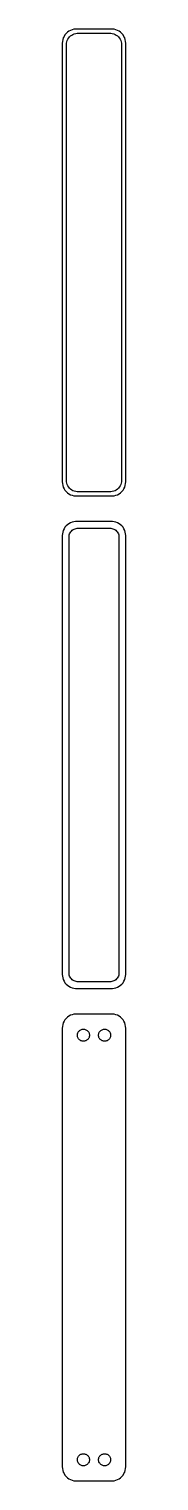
# Model space of a CAD drawing. Header units: metres. Extents: x -11 to 11, y 440 to 952.
import ezdxf

# ---------------------------------------------------------------- set-up
doc = ezdxf.new("R2010")
doc.units = ezdxf.units.M

msp = doc.modelspace()

# ---------------------------------------------------------------- linework, layer by layer
for p, q in [((-10.8989, 949.341), (-11.0929, 948.743)), ((-10.6315, 949.909), (-10.8989, 949.341)), ((-10.2951, 950.439), (-10.6315, 949.909)), ((-9.89484, 950.923), (-10.2951, 950.439)), ((-9.43712, 951.353), (-9.89484, 950.923)), ((-8.92912, 951.722), (-9.43712, 951.353)), ((-9.25522, 948.927), (-8.98605, 949.351)), ((-8.98605, 949.351), (-8.66586, 949.738)), ((-8.37889, 952.024), (-8.92912, 951.722)), ((-8.66586, 949.738), (-8.29968, 950.082)), ((-7.79507, 952.255), (-8.37889, 952.024)), ((-8.29968, 950.082), (-7.8933, 950.377)), ((-7.8933, 950.377), (-7.45311, 950.619)), ((-7.1869, 952.411), (-7.79507, 952.255)), ((-7.45311, 950.619), (-6.98605, 950.804)), ((-6.56395, 952.49), (-7.1869, 952.411)), ((-6.98605, 950.804), (-6.49951, 950.929)), ((6.56395, 952.49), (-6.56395, 952.49)), ((-6.49951, 950.929), (-6.00116, 950.992)), ((-6.00116, 950.992), (6.00116, 950.992)), ((6.00116, 950.992), (6.49951, 950.929)), ((6.49951, 950.929), (6.98605, 950.804)), ((7.1869, 952.411), (6.56395, 952.49)), ((6.98605, 950.804), (7.45311, 950.619)), ((7.79507, 952.255), (7.1869, 952.411)), ((7.45311, 950.619), (7.8933, 950.377)), ((8.37889, 952.024), (7.79507, 952.255)), ((7.8933, 950.377), (8.29968, 950.082)), ((8.29968, 950.082), (8.66586, 949.738)), ((8.92912, 951.722), (8.37889, 952.024)), ((8.66586, 949.738), (8.98605, 949.351)), ((9.43712, 951.353), (8.92912, 951.722)), ((8.98605, 949.351), (9.25522, 948.927)), ((9.89484, 950.923), (9.43712, 951.353)), ((10.2951, 950.439), (9.89484, 950.923)), ((10.6315, 949.909), (10.2951, 950.439)), ((10.8989, 949.341), (10.6315, 949.909)), ((11.0929, 948.743), (10.8989, 949.341)), ((-11.2106, 948.127), (-11.25, 947.5)), ((-11.25, 947.5), (-11.25, 792.5)), ((-11.0929, 948.743), (-11.2106, 948.127)), ((-9.75, 947), (-9.71844, 947.501)), ((-9.75, 793), (-9.75, 947)), ((-9.71844, 947.501), (-9.62433, 947.995)), ((-9.62433, 947.995), (-9.4691, 948.472)), ((-9.4691, 948.472), (-9.25522, 948.927)), ((9.25522, 948.927), (9.4691, 948.472)), ((9.4691, 948.472), (9.62433, 947.995)), ((9.62433, 947.995), (9.71844, 947.501)), ((9.71844, 947.501), (9.75, 947)), ((9.75, 947), (9.75, 793)), ((11.2106, 948.127), (11.0929, 948.743)), ((11.25, 947.5), (11.2106, 948.127)), ((11.25, 792.5), (11.25, 947.5)), ((-11.25, 792.5), (-11.2106, 791.873)), ((-11.2106, 791.873), (-11.0929, 791.257)), ((-11.0929, 791.257), (-10.8989, 790.659)), ((-10.8989, 790.659), (-10.6315, 790.091)), ((-10.6315, 790.091), (-10.2951, 789.561)), ((-9.71844, 792.499), (-9.75, 793)), ((-9.62433, 792.005), (-9.71844, 792.499)), ((-9.4691, 791.528), (-9.62433, 792.005)), ((-9.25522, 791.073), (-9.4691, 791.528)), ((-8.98605, 790.649), (-9.25522, 791.073)), ((-8.66586, 790.262), (-8.98605, 790.649)), ((-8.29968, 789.918), (-8.66586, 790.262)), ((8.66586, 790.262), (8.29968, 789.918)), ((8.98605, 790.649), (8.66586, 790.262)), ((9.25522, 791.073), (8.98605, 790.649)), ((9.4691, 791.528), (9.25522, 791.073)), ((9.62433, 792.005), (9.4691, 791.528)), ((9.71844, 792.499), (9.62433, 792.005)), ((9.75, 793), (9.71844, 792.499)), ((10.2951, 789.561), (10.6315, 790.091)), ((10.6315, 790.091), (10.8989, 790.659)), ((10.8989, 790.659), (11.0929, 791.257)), ((11.0929, 791.257), (11.2106, 791.873)), ((11.2106, 791.873), (11.25, 792.5)), ((-10.2951, 789.561), (-9.89484, 789.077)), ((-9.89484, 789.077), (-9.43712, 788.647)), ((-9.43712, 788.647), (-8.92912, 788.278)), ((-8.92912, 788.278), (-8.37889, 787.976)), ((-8.37889, 787.976), (-7.79507, 787.745)), ((-7.8933, 789.623), (-8.29968, 789.918)), ((-7.45311, 789.381), (-7.8933, 789.623)), ((-7.79507, 787.745), (-7.1869, 787.589)), ((-6.98605, 789.196), (-7.45311, 789.381)), ((-7.1869, 787.589), (-6.56395, 787.51)), ((-6.49951, 789.071), (-6.98605, 789.196)), ((-6.56395, 787.51), (6.56395, 787.51)), ((-6.00116, 789.008), (-6.49951, 789.071)), ((6.00116, 789.008), (-6.00116, 789.008)), ((6.49951, 789.071), (6.00116, 789.008)), ((6.98605, 789.196), (6.49951, 789.071)), ((6.56395, 787.51), (7.1869, 787.589)), ((7.45311, 789.381), (6.98605, 789.196)), ((7.1869, 787.589), (7.79507, 787.745)), ((7.8933, 789.623), (7.45311, 789.381)), ((7.79507, 787.745), (8.37889, 787.976)), ((8.29968, 789.918), (7.8933, 789.623)), ((8.37889, 787.976), (8.92912, 788.278)), ((8.92912, 788.278), (9.43712, 788.647)), ((9.43712, 788.647), (9.89484, 789.077)), ((9.89484, 789.077), (10.2951, 789.561)), ((-11.0929, 774.743), (-11.2106, 774.127)), ((-10.8989, 775.341), (-11.0929, 774.743)), ((-10.6315, 775.909), (-10.8989, 775.341)), ((-10.2951, 776.439), (-10.6315, 775.909)), ((-9.89484, 776.923), (-10.2951, 776.439)), ((-9.43712, 777.353), (-9.89484, 776.923)), ((-8.92912, 777.722), (-9.43712, 777.353)), ((-8.37889, 778.024), (-8.92912, 777.722)), ((-8.47786, 774.5), (-8.2684, 774.83)), ((-7.79507, 778.255), (-8.37889, 778.024)), ((-8.2684, 774.83), (-8.01921, 775.131)), ((-8.01921, 775.131), (-7.73424, 775.399)), ((-7.1869, 778.411), (-7.79507, 778.255)), ((-7.73424, 775.399), (-7.41798, 775.628)), ((-7.41798, 775.628), (-7.07541, 775.817)), ((-6.56395, 778.49), (-7.1869, 778.411)), ((-7.07541, 775.817), (-6.71194, 775.961)), ((-6.71194, 775.961), (-6.3333, 776.058)), ((6.56395, 778.49), (-6.56395, 778.49)), ((-6.3333, 776.058), (-5.94545, 776.107)), ((-5.94545, 776.107), (5.94545, 776.107)), ((5.94545, 776.107), (6.3333, 776.058)), ((6.3333, 776.058), (6.71194, 775.961)), ((7.1869, 778.411), (6.56395, 778.49)), ((6.71194, 775.961), (7.07541, 775.817)), ((7.07541, 775.817), (7.41798, 775.628)), ((7.79507, 778.255), (7.1869, 778.411)), ((7.41798, 775.628), (7.73424, 775.399)), ((7.73424, 775.399), (8.01921, 775.131)), ((8.37889, 778.024), (7.79507, 778.255)), ((8.01921, 775.131), (8.2684, 774.83)), ((8.2684, 774.83), (8.47786, 774.5)), ((8.92912, 777.722), (8.37889, 778.024)), ((9.43712, 777.353), (8.92912, 777.722)), ((9.89484, 776.923), (9.43712, 777.353)), ((10.2951, 776.439), (9.89484, 776.923)), ((10.6315, 775.909), (10.2951, 776.439)), ((10.8989, 775.341), (10.6315, 775.909)), ((11.0929, 774.743), (10.8989, 775.341)), ((11.2106, 774.127), (11.0929, 774.743)), ((-11.2106, 774.127), (-11.25, 773.5)), ((-11.25, 773.5), (-11.25, 618.5)), ((-8.86292, 773), (-8.83836, 773.39)), ((-8.86292, 619), (-8.86292, 773)), ((-8.83836, 773.39), (-8.76512, 773.774)), ((-8.76512, 773.774), (-8.64432, 774.146)), ((-8.64432, 774.146), (-8.47786, 774.5)), ((8.47786, 774.5), (8.64432, 774.146)), ((8.64432, 774.146), (8.76512, 773.774)), ((8.76512, 773.774), (8.83836, 773.39)), ((8.83836, 773.39), (8.86292, 773)), ((8.86292, 773), (8.86292, 619)), ((11.25, 773.5), (11.2106, 774.127)), ((11.25, 618.5), (11.25, 773.5)), ((-11.25, 618.5), (-11.2106, 617.873)), ((-11.2106, 617.873), (-11.0929, 617.257)), ((-11.0929, 617.257), (-10.8989, 616.659)), ((-10.8989, 616.659), (-10.6315, 616.091)), ((-10.6315, 616.091), (-10.2951, 615.561)), ((-8.83836, 618.61), (-8.86292, 619)), ((-8.76512, 618.226), (-8.83836, 618.61)), ((-8.64432, 617.854), (-8.76512, 618.226)), ((-8.47786, 617.5), (-8.64432, 617.854)), ((-8.2684, 617.17), (-8.47786, 617.5)), ((-8.01921, 616.869), (-8.2684, 617.17)), ((-7.73424, 616.601), (-8.01921, 616.869)), ((-7.41798, 616.372), (-7.73424, 616.601)), ((-7.07541, 616.183), (-7.41798, 616.372)), ((-6.71194, 616.039), (-7.07541, 616.183)), ((-6.3333, 615.942), (-6.71194, 616.039)), ((-5.94545, 615.893), (-6.3333, 615.942)), ((5.94545, 615.893), (-5.94545, 615.893)), ((6.3333, 615.942), (5.94545, 615.893)), ((6.71194, 616.039), (6.3333, 615.942)), ((7.07541, 616.183), (6.71194, 616.039)), ((7.41798, 616.372), (7.07541, 616.183)), ((7.73424, 616.601), (7.41798, 616.372)), ((8.01921, 616.869), (7.73424, 616.601)), ((8.2684, 617.17), (8.01921, 616.869)), ((8.47786, 617.5), (8.2684, 617.17)), ((8.64432, 617.854), (8.47786, 617.5)), ((8.76512, 618.226), (8.64432, 617.854)), ((8.83836, 618.61), (8.76512, 618.226)), ((8.86292, 619), (8.83836, 618.61)), ((10.2951, 615.561), (10.6315, 616.091)), ((10.6315, 616.091), (10.8989, 616.659)), ((10.8989, 616.659), (11.0929, 617.257)), ((11.0929, 617.257), (11.2106, 617.873)), ((11.2106, 617.873), (11.25, 618.5)), ((-10.2951, 615.561), (-9.89484, 615.077)), ((-9.89484, 615.077), (-9.43712, 614.647)), ((-9.43712, 614.647), (-8.92912, 614.278)), ((-8.92912, 614.278), (-8.37889, 613.976)), ((-8.37889, 613.976), (-7.79507, 613.745)), ((-7.79507, 613.745), (-7.1869, 613.589)), ((-7.1869, 613.589), (-6.56395, 613.51)), ((-6.56395, 613.51), (6.56395, 613.51)), ((6.56395, 613.51), (7.1869, 613.589)), ((7.1869, 613.589), (7.79507, 613.745)), ((7.79507, 613.745), (8.37889, 613.976)), ((8.37889, 613.976), (8.92912, 614.278)), ((8.92912, 614.278), (9.43712, 614.647)), ((9.43712, 614.647), (9.89484, 615.077)), ((9.89484, 615.077), (10.2951, 615.561)), ((-11.0929, 600.743), (-11.2106, 600.127)), ((-10.8989, 601.341), (-11.0929, 600.743)), ((-10.6315, 601.909), (-10.8989, 601.341)), ((-10.2951, 602.439), (-10.6315, 601.909)), ((-9.89484, 602.923), (-10.2951, 602.439)), ((-9.43712, 603.353), (-9.89484, 602.923)), ((-8.92912, 603.722), (-9.43712, 603.353)), ((-8.37889, 604.024), (-8.92912, 603.722)), ((-7.79507, 604.255), (-8.37889, 604.024)), ((-7.1869, 604.411), (-7.79507, 604.255)), ((-6.56395, 604.49), (-7.1869, 604.411)), ((6.56395, 604.49), (-6.56395, 604.49)), ((7.1869, 604.411), (6.56395, 604.49)), ((7.79507, 604.255), (7.1869, 604.411)), ((8.37889, 604.024), (7.79507, 604.255)), ((8.92912, 603.722), (8.37889, 604.024)), ((9.43712, 603.353), (8.92912, 603.722)), ((9.89484, 602.923), (9.43712, 603.353)), ((10.2951, 602.439), (9.89484, 602.923)), ((10.6315, 601.909), (10.2951, 602.439)), ((10.8989, 601.341), (10.6315, 601.909)), ((11.0929, 600.743), (10.8989, 601.341)), ((11.2106, 600.127), (11.0929, 600.743)), ((-11.2106, 600.127), (-11.25, 599.5)), ((-11.25, 599.5), (-11.25, 444.5)), ((-5.88528, 597), (-5.86845, 597.268)), ((-5.86845, 596.732), (-5.88528, 597)), ((-5.86845, 597.268), (-5.81821, 597.531)), ((-5.81821, 596.469), (-5.86845, 596.732)), ((-5.81821, 597.531), (-5.73534, 597.786)), ((-5.73534, 596.214), (-5.81821, 596.469)), ((-5.73534, 597.786), (-5.62117, 598.029)), ((-5.62117, 595.971), (-5.73534, 596.214)), ((-5.62117, 598.029), (-5.47748, 598.255)), ((-5.47748, 595.745), (-5.62117, 595.971)), ((-5.47748, 598.255), (-5.30655, 598.462)), ((-5.30655, 595.538), (-5.47748, 595.745)), ((-5.30655, 598.462), (-5.11108, 598.645)), ((-5.11108, 595.355), (-5.30655, 595.538)), ((-5.11108, 598.645), (-4.89413, 598.803)), ((-4.89413, 595.197), (-5.11108, 595.355)), ((-4.89413, 598.803), (-4.65915, 598.932)), ((-4.65915, 595.068), (-4.89413, 595.197)), ((-4.65915, 598.932), (-4.40984, 599.031)), ((-4.40984, 594.969), (-4.65915, 595.068)), ((-4.40984, 599.031), (-4.1501, 599.097)), ((-4.1501, 599.097), (-3.88406, 599.131)), ((-3.88406, 599.131), (-3.61592, 599.131)), ((-3.61592, 599.131), (-3.34988, 599.097)), ((-3.34988, 599.097), (-3.09015, 599.031)), ((-3.09015, 599.031), (-2.84084, 598.932)), ((-2.84084, 595.068), (-3.09015, 594.969)), ((-2.84084, 598.932), (-2.60585, 598.803)), ((-2.60585, 595.197), (-2.84084, 595.068)), ((-2.60585, 598.803), (-2.3889, 598.645)), ((-2.3889, 595.355), (-2.60585, 595.197)), ((-2.3889, 598.645), (-2.19344, 598.462)), ((-2.19344, 595.538), (-2.3889, 595.355)), ((-2.19344, 598.462), (-2.02251, 598.255)), ((-2.02251, 595.745), (-2.19344, 595.538)), ((-2.02251, 598.255), (-1.87881, 598.029)), ((-1.87881, 595.971), (-2.02251, 595.745)), ((-1.87881, 598.029), (-1.76465, 597.786)), ((-1.76465, 596.214), (-1.87881, 595.971)), ((-1.76465, 597.786), (-1.68178, 597.531)), ((-1.68178, 596.469), (-1.76465, 596.214)), ((-1.68178, 597.531), (-1.63153, 597.268)), ((-1.63153, 596.732), (-1.68178, 596.469)), ((-1.63153, 597.268), (-1.6147, 597)), ((-1.6147, 597), (-1.63153, 596.732)), ((1.6147, 597), (1.63153, 597.268)), ((1.63153, 596.732), (1.6147, 597)), ((1.63153, 597.268), (1.68178, 597.531)), ((1.68178, 596.469), (1.63153, 596.732)), ((1.68178, 597.531), (1.76465, 597.786)), ((1.76465, 596.214), (1.68178, 596.469)), ((1.76465, 597.786), (1.87881, 598.029)), ((1.87881, 595.971), (1.76465, 596.214)), ((1.87881, 598.029), (2.02251, 598.255)), ((2.02251, 595.745), (1.87881, 595.971)), ((2.02251, 598.255), (2.19344, 598.462)), ((2.19344, 595.538), (2.02251, 595.745)), ((2.19344, 598.462), (2.3889, 598.645)), ((2.3889, 595.355), (2.19344, 595.538)), ((2.3889, 598.645), (2.60585, 598.803)), ((2.60585, 595.197), (2.3889, 595.355)), ((2.60585, 598.803), (2.84084, 598.932)), ((2.84084, 595.068), (2.60585, 595.197)), ((2.84084, 598.932), (3.09015, 599.031)), ((3.09015, 594.969), (2.84084, 595.068)), ((3.09015, 599.031), (3.34988, 599.097)), ((3.34988, 599.097), (3.61592, 599.131)), ((3.61592, 599.131), (3.88406, 599.131)), ((3.88406, 599.131), (4.1501, 599.097)), ((4.1501, 599.097), (4.40984, 599.031)), ((4.40984, 599.031), (4.65915, 598.932)), ((4.65915, 595.068), (4.40984, 594.969)), ((4.65915, 598.932), (4.89413, 598.803)), ((4.89413, 595.197), (4.65915, 595.068)), ((4.89413, 598.803), (5.11108, 598.645)), ((5.11108, 595.355), (4.89413, 595.197)), ((5.11108, 598.645), (5.30655, 598.462)), ((5.30655, 595.538), (5.11108, 595.355)), ((5.30655, 598.462), (5.47748, 598.255)), ((5.47748, 595.745), (5.30655, 595.538)), ((5.47748, 598.255), (5.62117, 598.029)), ((5.62117, 595.971), (5.47748, 595.745)), ((5.62117, 598.029), (5.73534, 597.786)), ((5.73534, 596.214), (5.62117, 595.971)), ((5.73534, 597.786), (5.81821, 597.531)), ((5.81821, 596.469), (5.73534, 596.214)), ((5.81821, 597.531), (5.86845, 597.268)), ((5.86845, 596.732), (5.81821, 596.469)), ((5.86845, 597.268), (5.88528, 597)), ((5.88528, 597), (5.86845, 596.732)), ((11.25, 599.5), (11.2106, 600.127)), ((11.25, 444.5), (11.25, 599.5)), ((-4.1501, 594.903), (-4.40984, 594.969)), ((-3.88406, 594.869), (-4.1501, 594.903)), ((-3.61592, 594.869), (-3.88406, 594.869)), ((-3.34988, 594.903), (-3.61592, 594.869)), ((-3.09015, 594.969), (-3.34988, 594.903)), ((3.34988, 594.903), (3.09015, 594.969)), ((3.61592, 594.869), (3.34988, 594.903)), ((3.88406, 594.869), (3.61592, 594.869)), ((4.1501, 594.903), (3.88406, 594.869)), ((4.40984, 594.969), (4.1501, 594.903)), ((-5.88528, 447), (-5.86845, 447.268)), ((-5.86845, 446.732), (-5.88528, 447)), ((-5.86845, 447.268), (-5.81821, 447.531)), ((-5.81821, 446.469), (-5.86845, 446.732)), ((-5.81821, 447.531), (-5.73534, 447.786)), ((-5.73534, 446.214), (-5.81821, 446.469)), ((-5.73534, 447.786), (-5.62117, 448.029)), ((-5.62117, 448.029), (-5.47748, 448.255)), ((-5.47748, 448.255), (-5.30655, 448.462)), ((-5.30655, 448.462), (-5.11108, 448.645)), ((-5.11108, 448.645), (-4.89413, 448.803)), ((-4.89413, 448.803), (-4.65915, 448.932)), ((-4.65915, 448.932), (-4.40984, 449.031)), ((-4.40984, 449.031), (-4.1501, 449.097)), ((-4.1501, 449.097), (-3.88406, 449.131)), ((-3.88406, 449.131), (-3.61592, 449.131)), ((-3.61592, 449.131), (-3.34988, 449.097)), ((-3.34988, 449.097), (-3.09015, 449.031)), ((-3.09015, 449.031), (-2.84084, 448.932)), ((-2.84084, 448.932), (-2.60585, 448.803)), ((-2.60585, 448.803), (-2.3889, 448.645)), ((-2.3889, 448.645), (-2.19344, 448.462)), ((-2.19344, 448.462), (-2.02251, 448.255)), ((-2.02251, 448.255), (-1.87881, 448.029)), ((-1.87881, 448.029), (-1.76465, 447.786)), ((-1.76465, 447.786), (-1.68178, 447.531)), ((-1.68178, 446.469), (-1.76465, 446.214)), ((-1.68178, 447.531), (-1.63153, 447.268)), ((-1.63153, 446.732), (-1.68178, 446.469)), ((-1.63153, 447.268), (-1.6147, 447)), ((-1.6147, 447), (-1.63153, 446.732)), ((1.6147, 447), (1.63153, 447.268)), ((1.63153, 446.732), (1.6147, 447)), ((1.63153, 447.268), (1.68178, 447.531)), ((1.68178, 446.469), (1.63153, 446.732)), ((1.68178, 447.531), (1.76465, 447.786)), ((1.76465, 446.214), (1.68178, 446.469)), ((1.76465, 447.786), (1.87881, 448.029)), ((1.87881, 448.029), (2.02251, 448.255)), ((2.02251, 448.255), (2.19344, 448.462)), ((2.19344, 448.462), (2.3889, 448.645)), ((2.3889, 448.645), (2.60585, 448.803)), ((2.60585, 448.803), (2.84084, 448.932)), ((2.84084, 448.932), (3.09015, 449.031)), ((3.09015, 449.031), (3.34988, 449.097)), ((3.34988, 449.097), (3.61592, 449.131)), ((3.61592, 449.131), (3.88406, 449.131)), ((3.88406, 449.131), (4.1501, 449.097)), ((4.1501, 449.097), (4.40984, 449.031)), ((4.40984, 449.031), (4.65915, 448.932)), ((4.65915, 448.932), (4.89413, 448.803)), ((4.89413, 448.803), (5.11108, 448.645)), ((5.11108, 448.645), (5.30655, 448.462)), ((5.30655, 448.462), (5.47748, 448.255)), ((5.47748, 448.255), (5.62117, 448.029)), ((5.62117, 448.029), (5.73534, 447.786)), ((5.73534, 447.786), (5.81821, 447.531)), ((5.81821, 446.469), (5.73534, 446.214)), ((5.81821, 447.531), (5.86845, 447.268)), ((5.86845, 446.732), (5.81821, 446.469)), ((5.86845, 447.268), (5.88528, 447)), ((5.88528, 447), (5.86845, 446.732)), ((-11.25, 444.5), (-11.2106, 443.873)), ((-11.2106, 443.873), (-11.0929, 443.257)), ((-11.0929, 443.257), (-10.8989, 442.659)), ((-10.8989, 442.659), (-10.6315, 442.091)), ((-10.6315, 442.091), (-10.2951, 441.561)), ((-10.2951, 441.561), (-9.89484, 441.077)), ((-5.62117, 445.971), (-5.73534, 446.214)), ((-5.47748, 445.745), (-5.62117, 445.971)), ((-5.30655, 445.538), (-5.47748, 445.745)), ((-5.11108, 445.355), (-5.30655, 445.538)), ((-4.89413, 445.197), (-5.11108, 445.355)), ((-4.65915, 445.068), (-4.89413, 445.197)), ((-4.40984, 444.969), (-4.65915, 445.068)), ((-4.1501, 444.903), (-4.40984, 444.969)), ((-3.88406, 444.869), (-4.1501, 444.903)), ((-3.61592, 444.869), (-3.88406, 444.869)), ((-3.34988, 444.903), (-3.61592, 444.869)), ((-3.09015, 444.969), (-3.34988, 444.903)), ((-2.84084, 445.068), (-3.09015, 444.969)), ((-2.60585, 445.197), (-2.84084, 445.068)), ((-2.3889, 445.355), (-2.60585, 445.197)), ((-2.19344, 445.538), (-2.3889, 445.355)), ((-2.02251, 445.745), (-2.19344, 445.538)), ((-1.87881, 445.971), (-2.02251, 445.745)), ((-1.76465, 446.214), (-1.87881, 445.971)), ((1.87881, 445.971), (1.76465, 446.214)), ((2.02251, 445.745), (1.87881, 445.971)), ((2.19344, 445.538), (2.02251, 445.745)), ((2.3889, 445.355), (2.19344, 445.538)), ((2.60585, 445.197), (2.3889, 445.355)), ((2.84084, 445.068), (2.60585, 445.197)), ((3.09015, 444.969), (2.84084, 445.068)), ((3.34988, 444.903), (3.09015, 444.969)), ((3.61592, 444.869), (3.34988, 444.903)), ((3.88406, 444.869), (3.61592, 444.869)), ((4.1501, 444.903), (3.88406, 444.869)), ((4.40984, 444.969), (4.1501, 444.903)), ((4.65915, 445.068), (4.40984, 444.969)), ((4.89413, 445.197), (4.65915, 445.068)), ((5.11108, 445.355), (4.89413, 445.197)), ((5.30655, 445.538), (5.11108, 445.355)), ((5.47748, 445.745), (5.30655, 445.538)), ((5.62117, 445.971), (5.47748, 445.745)), ((5.73534, 446.214), (5.62117, 445.971)), ((9.89484, 441.077), (10.2951, 441.561)), ((10.2951, 441.561), (10.6315, 442.091)), ((10.6315, 442.091), (10.8989, 442.659)), ((10.8989, 442.659), (11.0929, 443.257)), ((11.0929, 443.257), (11.2106, 443.873)), ((11.2106, 443.873), (11.25, 444.5)), ((-9.89484, 441.077), (-9.43712, 440.647)), ((-9.43712, 440.647), (-8.92912, 440.278)), ((-8.92912, 440.278), (-8.37889, 439.976)), ((-8.37889, 439.976), (-7.79507, 439.745)), ((-7.79507, 439.745), (-7.1869, 439.589)), ((-7.1869, 439.589), (-6.56395, 439.51)), ((-6.56395, 439.51), (6.56395, 439.51)), ((6.56395, 439.51), (7.1869, 439.589)), ((7.1869, 439.589), (7.79507, 439.745)), ((7.79507, 439.745), (8.37889, 439.976)), ((8.37889, 439.976), (8.92912, 440.278)), ((8.92912, 440.278), (9.43712, 440.647)), ((9.43712, 440.647), (9.89484, 441.077))]:
    msp.add_line(p, q)

doc.saveas('drawing.dxf')
